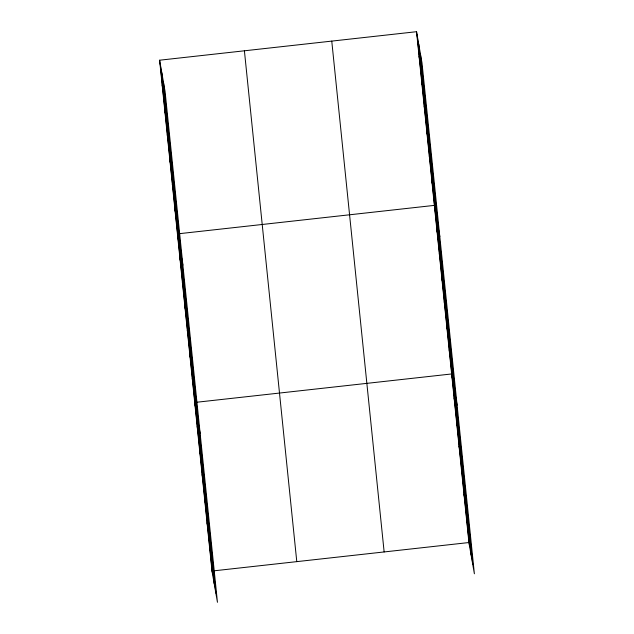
<?xml version="1.0" encoding="UTF-8"?>
<svg xmlns="http://www.w3.org/2000/svg" width="634" height="634" viewBox="0 0 634 634"><rect width="100%" height="100%" fill="white"/><g stroke="black" fill="none" stroke-linecap="round" stroke-linejoin="round"><path stroke-width="0.95" d="M159.617 60.206L165.078 91.462L217.454 602.3L211.994 571.044L159.617 60.206L416.546 31.7L422.006 62.956L474.383 573.794L468.922 542.538L416.546 31.7M179.374 233.677L434.353 205.384L439.814 236.641M211.994 571.044L468.922 542.538M419.09 56.513L419.676 59.873M421.634 81.326L422.22 84.687M424.178 106.14L424.764 109.5M426.722 130.945L427.308 134.313M429.266 155.758L429.852 159.118M431.809 180.571L432.396 183.931M436.826 229.468L437.412 232.829M439.299 253.552L439.885 256.913M441.763 277.629L442.35 280.989M444.236 301.713L444.822 305.073M446.701 325.797L447.287 329.157M449.173 349.881L449.76 353.241M457.098 405.221L451.638 373.957L194.709 402.463L200.17 433.727M454.11 398.041L454.697 401.401M456.583 422.125L457.169 425.485M459.048 446.209L459.634 449.569M461.52 470.285L462.107 473.653M463.985 494.369L464.571 497.73M466.458 518.454L467.044 521.814M162.161 85.019L162.748 88.38M164.705 109.833L165.292 113.193M167.249 134.638L167.836 138.006M169.793 159.451L170.38 162.811M172.337 184.264L172.923 187.624M174.881 209.077L175.467 212.438M177.425 233.891L182.885 265.147M179.898 257.975L180.484 261.335M182.362 282.051L182.949 285.419M184.835 306.135L185.421 309.495M187.307 330.219L187.894 333.579M189.772 354.303L190.358 357.663M192.245 378.379L192.831 381.747M197.182 426.547L197.768 429.907M199.647 450.631L200.233 453.992M202.119 474.715L202.706 478.076M204.592 498.792L205.178 502.152M207.056 522.876L207.643 526.236M209.529 546.96L210.116 550.32M420.397 53.755L472.774 564.585M418.741 44.269L471.117 555.107M417.132 35.06L469.517 545.898M331.764 41.107L384.141 551.945M244.407 50.799L296.783 561.637M163.469 82.261L215.845 593.091M161.813 72.775L214.189 583.605M160.204 63.566L212.58 574.404"/></g></svg>
